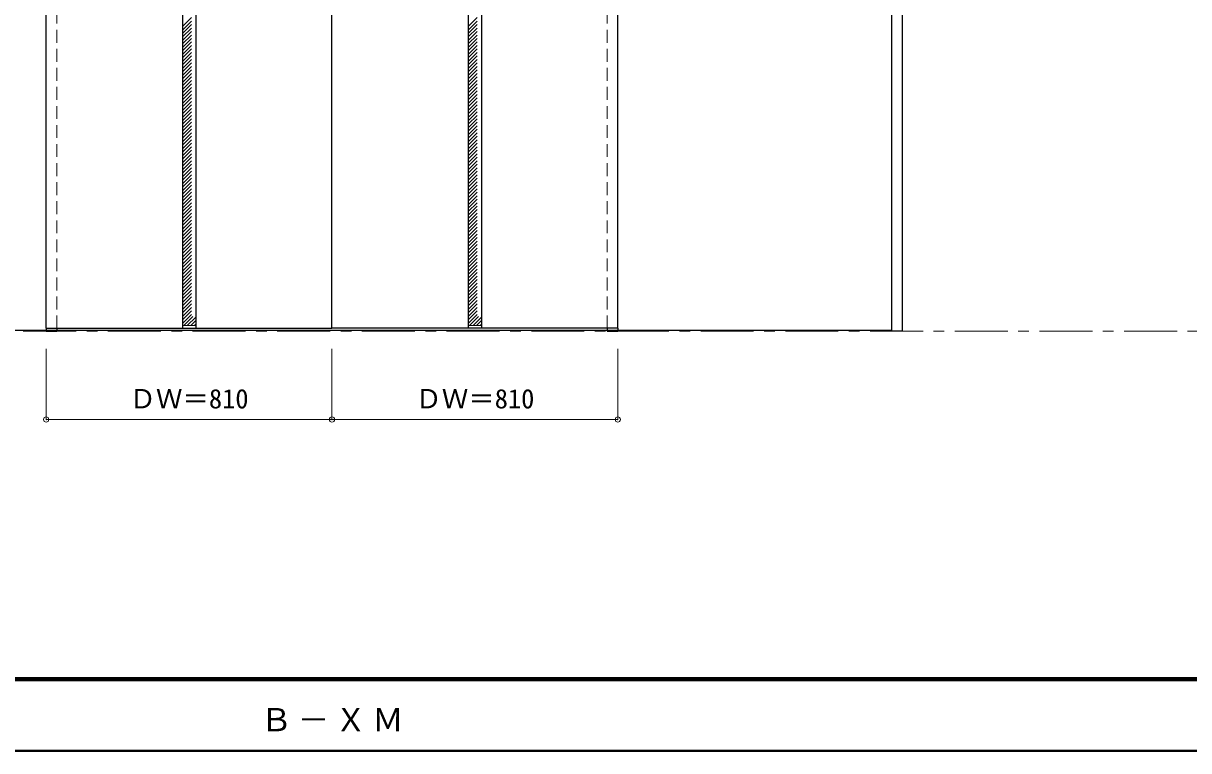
# Model space of a CAD drawing. Units: millimetres, scale not verified. Extents: x -6000 to 5700, y -4307 to 4260.
# Drawn here: x -3570 to -267, y -16 to 2046 of the extents above; entities that cross this region are included whole.
import ezdxf
from ezdxf.enums import TextEntityAlignment as Align

# ---------------------------------------------------------------- set-up
doc = ezdxf.new("R2010")
doc.units = ezdxf.units.MM
doc.header["$LTSCALE"] = 30
doc.header["$PDMODE"] = 32
doc.header["$PDSIZE"] = 15
doc.linetypes.add('CHAIN1', pattern=[8, 5, -1, 1, -1])
doc.linetypes.add('DASHED1', pattern=[1.8, 1.2, -0.6])
for name, color, linetype, lineweight in [('0-1_通り芯', 7, 'CHAIN1', 18), ('0-2_扉', 3, 'Continuous', 25), ('0-4_枠', 3, 'Continuous', 25), ('0-A_文字', 7, 'Continuous', 18), ('0-B_寸法', 7, 'Continuous', 9), ('0-C_ハッチ', 4, 'DASHED1', 9), ('F-1_枠', 6, 'Continuous', 40)]:
    doc.layers.add(name, color=color, linetype=linetype, lineweight=lineweight)
doc.styles.add('ＭＳ ゴシック', font='')
doc.styles.get('ＭＳ ゴシック').set_extended_font_data('MS Gothic')

msp = doc.modelspace()

# ---------------------------------------------------------------- linework, layer by layer
at = {"layer": '0-1_通り芯'}
msp.add_line((-5490, 1173), (5690, 1173), dxfattribs=at)
at = {"layer": '0-2_扉', "color": 4, "linetype": 'DASHED1', "lineweight": 9}
for p, q in [((-3505, 1181), (-3505, 3543)), ((-3475, 1181), (-3475, 3543)), ((-1915, 1181), (-1915, 3543)), ((-1885, 1181), (-1885, 3543)), ((-3475, 1181.5), (-3475, 3529.5)), ((-1915, 1181.5), (-1915, 3529.5))]:
    msp.add_line(p, q, dxfattribs=at)
at = {"layer": '0-2_扉'}
for p, q in [((-3505, 1181.5), (-3505, 3529.5)), ((-3119, 3529.5), (-3119, 1181.5)), ((-3081, 3529.5), (-3081, 1181.5)), ((-2695, 1181.5), (-2695, 3529.5)), ((-2309, 3529.5), (-2309, 1181.5)), ((-2271, 3529.5), (-2271, 1181.5)), ((-1885, 1181.5), (-1885, 3529.5)), ((-3505, 1181.5), (-2695, 1181.5)), ((-3505, 1181.5), (-3505, 1173)), ((-3505, 1173), (-3475, 1173)), ((-3475, 1181.5), (-3475, 1173)), ((-1885, 1181.5), (-2695, 1181.5)), ((-1915, 1181.5), (-1915, 1173)), ((-1915, 1173), (-1885, 1173)), ((-1885, 1181.5), (-1885, 1173))]:
    msp.add_line(p, q, dxfattribs=at)
at = {"layer": '0-2_扉', "color": 7, "lineweight": 18}
for p, q in [((-3119, 1189.5), (-3081, 1189.5)), ((-2309, 1189.5), (-2271, 1189.5))]:
    msp.add_line(p, q, dxfattribs=at)
at = {"layer": '0-4_枠'}
for p, q in [((-1108, 1173), (-1108, 3573)), ((-1078, 1173), (-1078, 3573)), ((-4282, 1176), (-1108, 1176)), ((-1078, 1173), (-1108, 1173))]:
    msp.add_line(p, q, dxfattribs=at)
at = {"layer": '0-B_寸法', "color": 4}
for p, q in [((-3505, 923), (-3505, 1123)), ((-2695, 923), (-2695, 1123)), ((-1885, 923), (-1885, 1123)), ((-3505, 923), (-1885, 923))]:
    msp.add_line(p, q, dxfattribs=at)
at = {"layer": '0-B_寸法'}
for p in [(-3505, 923), (-2695, 923), (-1885, 923)]:
    msp.add_point(p, dxfattribs=at)
at = {"layer": '0-C_ハッチ'}
for p, q in [((-3119, 2036.77), (-3081, 2074.77)), ((-3119, 2026.88), (-3081, 2064.88)), ((-3119, 2016.98), (-3081, 2054.98)), ((-2309, 2036.77), (-2271, 2074.77)), ((-2309, 2026.88), (-2271, 2064.88)), ((-2309, 2016.98), (-2271, 2054.98)), ((-3119, 2007.08), (-3081, 2045.08)), ((-3119, 1997.18), (-3081, 2035.18)), ((-3119, 1987.28), (-3081, 2025.28)), ((-3119, 1977.38), (-3081, 2015.38)), ((-2309, 2007.08), (-2271, 2045.08)), ((-2309, 1997.18), (-2271, 2035.18)), ((-2309, 1987.28), (-2271, 2025.28)), ((-2309, 1977.38), (-2271, 2015.38)), ((-3119, 1967.48), (-3081, 2005.48)), ((-3119, 1957.58), (-3081, 1995.58)), ((-3119, 1947.68), (-3081, 1985.68)), ((-2309, 1967.48), (-2271, 2005.48)), ((-2309, 1957.58), (-2271, 1995.58)), ((-2309, 1947.68), (-2271, 1985.68)), ((-3119, 1937.78), (-3081, 1975.78)), ((-3119, 1927.88), (-3081, 1965.88)), ((-3119, 1917.98), (-3081, 1955.98)), ((-2309, 1937.78), (-2271, 1975.78)), ((-2309, 1927.88), (-2271, 1965.88)), ((-2309, 1917.98), (-2271, 1955.98)), ((-3119, 1908.08), (-3081, 1946.08)), ((-3119, 1898.18), (-3081, 1936.18)), ((-3119, 1888.28), (-3081, 1926.28)), ((-3119, 1878.38), (-3081, 1916.38)), ((-2309, 1908.08), (-2271, 1946.08)), ((-2309, 1898.18), (-2271, 1936.18)), ((-2309, 1888.28), (-2271, 1926.28)), ((-2309, 1878.38), (-2271, 1916.38)), ((-3119, 1868.48), (-3081, 1906.48)), ((-3119, 1858.58), (-3081, 1896.58)), ((-3119, 1848.68), (-3081, 1886.68)), ((-2309, 1868.48), (-2271, 1906.48)), ((-2309, 1858.58), (-2271, 1896.58)), ((-2309, 1848.68), (-2271, 1886.68)), ((-3119, 1838.78), (-3081, 1876.78)), ((-3119, 1828.89), (-3081, 1866.89)), ((-3119, 1818.99), (-3081, 1856.99)), ((-2309, 1838.78), (-2271, 1876.78)), ((-2309, 1828.89), (-2271, 1866.89)), ((-2309, 1818.99), (-2271, 1856.99)), ((-3119, 1809.09), (-3081, 1847.09)), ((-3119, 1799.19), (-3081, 1837.19)), ((-3119, 1789.29), (-3081, 1827.29)), ((-3119, 1779.39), (-3081, 1817.39)), ((-2309, 1809.09), (-2271, 1847.09)), ((-2309, 1799.19), (-2271, 1837.19)), ((-2309, 1789.29), (-2271, 1827.29)), ((-2309, 1779.39), (-2271, 1817.39)), ((-3119, 1769.49), (-3081, 1807.49)), ((-3119, 1759.59), (-3081, 1797.59)), ((-3119, 1749.69), (-3081, 1787.69)), ((-2309, 1769.49), (-2271, 1807.49)), ((-2309, 1759.59), (-2271, 1797.59)), ((-2309, 1749.69), (-2271, 1787.69)), ((-3119, 1739.79), (-3081, 1777.79)), ((-3119, 1729.89), (-3081, 1767.89)), ((-3119, 1719.99), (-3081, 1757.99)), ((-2309, 1739.79), (-2271, 1777.79)), ((-2309, 1729.89), (-2271, 1767.89)), ((-2309, 1719.99), (-2271, 1757.99)), ((-3119, 1710.09), (-3081, 1748.09)), ((-3119, 1700.19), (-3081, 1738.19)), ((-3119, 1690.29), (-3081, 1728.29)), ((-3119, 1680.39), (-3081, 1718.39)), ((-2309, 1710.09), (-2271, 1748.09)), ((-2309, 1700.19), (-2271, 1738.19)), ((-2309, 1690.29), (-2271, 1728.29)), ((-2309, 1680.39), (-2271, 1718.39)), ((-3119, 1670.49), (-3081, 1708.49)), ((-3119, 1660.59), (-3081, 1698.59)), ((-3119, 1650.69), (-3081, 1688.69)), ((-2309, 1670.49), (-2271, 1708.49)), ((-2309, 1660.59), (-2271, 1698.59)), ((-2309, 1650.69), (-2271, 1688.69)), ((-3119, 1640.79), (-3081, 1678.79)), ((-3119, 1630.9), (-3081, 1668.9)), ((-3119, 1621), (-3081, 1659)), ((-2309, 1640.79), (-2271, 1678.79)), ((-2309, 1630.9), (-2271, 1668.9)), ((-2309, 1621), (-2271, 1659)), ((-3119, 1611.1), (-3081, 1649.1)), ((-3119, 1601.2), (-3081, 1639.2)), ((-3119, 1591.3), (-3081, 1629.3)), ((-3119, 1581.4), (-3081, 1619.4)), ((-2309, 1611.1), (-2271, 1649.1)), ((-2309, 1601.2), (-2271, 1639.2)), ((-2309, 1591.3), (-2271, 1629.3)), ((-2309, 1581.4), (-2271, 1619.4)), ((-3119, 1571.5), (-3081, 1609.5)), ((-3119, 1561.6), (-3081, 1599.6)), ((-3119, 1551.7), (-3081, 1589.7)), ((-2309, 1571.5), (-2271, 1609.5)), ((-2309, 1561.6), (-2271, 1599.6)), ((-2309, 1551.7), (-2271, 1589.7)), ((-3119, 1541.8), (-3081, 1579.8)), ((-3119, 1531.9), (-3081, 1569.9)), ((-3119, 1522), (-3081, 1560)), ((-2309, 1541.8), (-2271, 1579.8)), ((-2309, 1531.9), (-2271, 1569.9)), ((-2309, 1522), (-2271, 1560)), ((-3119, 1512.1), (-3081, 1550.1)), ((-3119, 1502.2), (-3081, 1540.2)), ((-3119, 1492.3), (-3081, 1530.3)), ((-3119, 1482.4), (-3081, 1520.4)), ((-2309, 1512.1), (-2271, 1550.1)), ((-2309, 1502.2), (-2271, 1540.2)), ((-2309, 1492.3), (-2271, 1530.3)), ((-2309, 1482.4), (-2271, 1520.4)), ((-3119, 1472.5), (-3081, 1510.5)), ((-3119, 1462.6), (-3081, 1500.6)), ((-3119, 1452.7), (-3081, 1490.7)), ((-2309, 1472.5), (-2271, 1510.5)), ((-2309, 1462.6), (-2271, 1500.6)), ((-2309, 1452.7), (-2271, 1490.7)), ((-3119, 1442.81), (-3081, 1480.81)), ((-3119, 1432.91), (-3081, 1470.91)), ((-3119, 1423.01), (-3081, 1461.01)), ((-2309, 1442.81), (-2271, 1480.81)), ((-2309, 1432.91), (-2271, 1470.91)), ((-2309, 1423.01), (-2271, 1461.01)), ((-3119, 1413.11), (-3081, 1451.11)), ((-3119, 1403.21), (-3081, 1441.21)), ((-3119, 1393.31), (-3081, 1431.31)), ((-3119, 1383.41), (-3081, 1421.41)), ((-2309, 1413.11), (-2271, 1451.11)), ((-2309, 1403.21), (-2271, 1441.21)), ((-2309, 1393.31), (-2271, 1431.31)), ((-2309, 1383.41), (-2271, 1421.41)), ((-3119, 1373.51), (-3081, 1411.51)), ((-3119, 1363.61), (-3081, 1401.61)), ((-3119, 1353.71), (-3081, 1391.71)), ((-2309, 1373.51), (-2271, 1411.51)), ((-2309, 1363.61), (-2271, 1401.61)), ((-2309, 1353.71), (-2271, 1391.71)), ((-3119, 1343.81), (-3081, 1381.81)), ((-3119, 1333.91), (-3081, 1371.91)), ((-3119, 1324.01), (-3081, 1362.01)), ((-2309, 1343.81), (-2271, 1381.81)), ((-2309, 1333.91), (-2271, 1371.91)), ((-2309, 1324.01), (-2271, 1362.01)), ((-3119, 1314.11), (-3081, 1352.11)), ((-3119, 1304.21), (-3081, 1342.21)), ((-3119, 1294.31), (-3081, 1332.31)), ((-3119, 1284.41), (-3081, 1322.41)), ((-2309, 1314.11), (-2271, 1352.11)), ((-2309, 1304.21), (-2271, 1342.21)), ((-2309, 1294.31), (-2271, 1332.31)), ((-2309, 1284.41), (-2271, 1322.41)), ((-3119, 1274.51), (-3081, 1312.51)), ((-3119, 1264.61), (-3081, 1302.61)), ((-3119, 1254.71), (-3081, 1292.71)), ((-2309, 1274.51), (-2271, 1312.51)), ((-2309, 1264.61), (-2271, 1302.61)), ((-2309, 1254.71), (-2271, 1292.71)), ((-3119, 1244.82), (-3081, 1282.82)), ((-3119, 1234.92), (-3081, 1272.92)), ((-3119, 1225.02), (-3081, 1263.02)), ((-2309, 1244.82), (-2271, 1282.82)), ((-2309, 1234.92), (-2271, 1272.92)), ((-2309, 1225.02), (-2271, 1263.02)), ((-3119, 1215.12), (-3081, 1253.12)), ((-3119, 1205.22), (-3081, 1243.22)), ((-3119, 1195.32), (-3081, 1233.32)), ((-3114.92, 1189.5), (-3081, 1223.42)), ((-2309, 1215.12), (-2271, 1253.12)), ((-2309, 1205.22), (-2271, 1243.22)), ((-2309, 1195.32), (-2271, 1233.32)), ((-2304.92, 1189.5), (-2271, 1223.42)), ((-3105.02, 1189.5), (-3081, 1213.52)), ((-3095.12, 1189.5), (-3081, 1203.62)), ((-3085.22, 1189.5), (-3081, 1193.72)), ((-2295.02, 1189.5), (-2271, 1213.52)), ((-2285.12, 1189.5), (-2271, 1203.62)), ((-2275.22, 1189.5), (-2271, 1193.72))]:
    msp.add_line(p, q, dxfattribs=at)
at = {"layer": 'F-1_枠'}
for p, q in [((-6000, 190.5), (5700, 190.5)), ((-6000, 187.5), (5700, 187.5)), ((-6000, 184.5), (5700, 184.5)), ((-6000, -15.5), (5700, -15.5))]:
    msp.add_line(p, q, dxfattribs=at)

# ---------------------------------------------------------------- texts
at = {"layer": '0-A_文字', "insert": (-2897.5, 39.5), "char_height": 65.98, "attachment_point": 7, "style": 'ＭＳ ゴシック'}
msp.add_mtext('\\T1.17;Ｂ－ＸＭ', dxfattribs=at)
at = {"layer": '0-B_寸法', "style": 'ＭＳ ゴシック'}
for p in [(-3268.75, 938), (-2458.75, 938)]:
    msp.add_text('ＤＷ＝810', height=54.99, dxfattribs=at).set_placement(p, align=Align.BOTTOM_LEFT)

doc.saveas('drawing.dxf')
